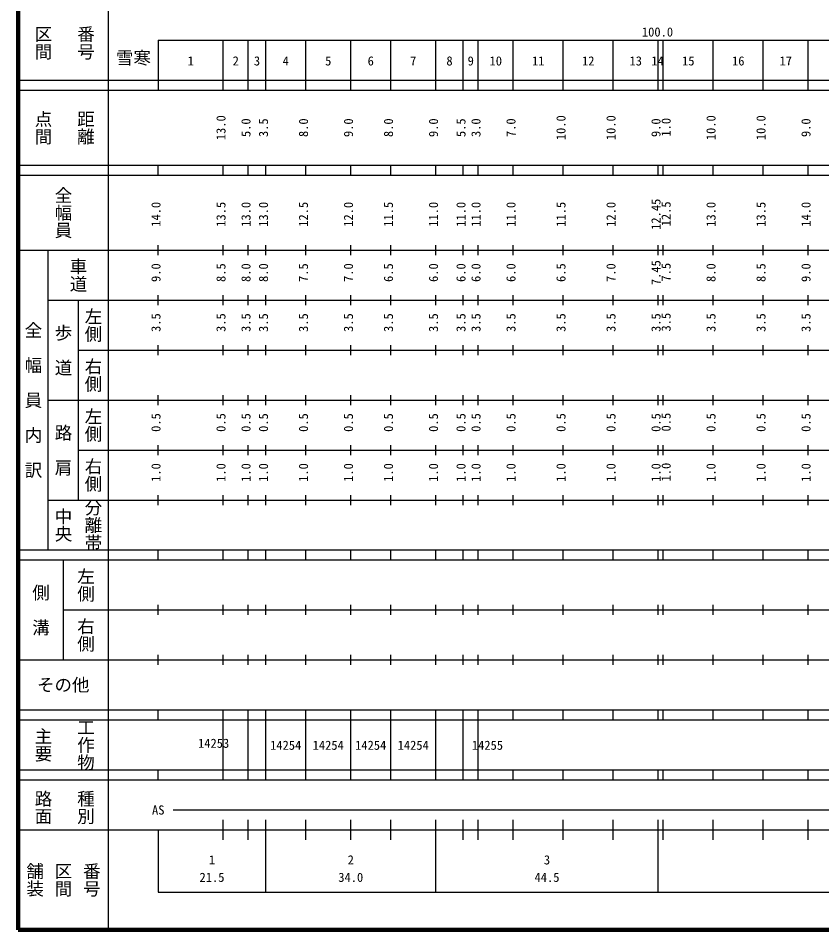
# Model space of a CAD drawing. Units: millimetres on the paper, enlarged 1000 times. Extents: x 40000 to 680000, y 20000 to 380000.
# Drawn here: x 40000 to 200698, y 20000 to 202409 of the extents above; entities that cross this region are included whole.
import ezdxf
from ezdxf.enums import TextEntityAlignment as Align

# ---------------------------------------------------------------- set-up
doc = ezdxf.new("R2010")
doc.units = ezdxf.units.MM
doc.header["$LTSCALE"] = 1000
for name, color, linetype, lineweight in [('M-BGD', 7, 'Continuous', 25), ('M-TTL', 2, 'Continuous', 140), ('M-TTL-BAND', 7, 'Continuous', 25)]:
    doc.layers.add(name, color=color, linetype=linetype, lineweight=lineweight)
doc.styles.add('@ＭＳ ゴシック', font='')
doc.styles.add('ＭＳ ゴシック', font='')
doc.styles.get('@ＭＳ ゴシック').set_extended_font_data('@MS Gothic')
doc.styles.get('ＭＳ ゴシック').set_extended_font_data('MS Gothic')

msp = doc.modelspace()

# ---------------------------------------------------------------- linework, layer by layer
at = {"layer": 'M-TTL'}
for p, q in [((40000, 380000), (40000, 20000)), ((40000, 20000), (680000, 20000))]:
    msp.add_line(p, q, dxfattribs=at)
at = {"layer": 'M-TTL-BAND'}
for p, q in [((58000, 370000), (58000, 20000)), ((68000, 198000), (579000, 198000)), ((68000, 198000), (68000, 188000)), ((81000, 188000), (81000, 198000)), ((86000, 188000), (86000, 198000)), ((89500, 188000), (89500, 198000)), ((97500, 188000), (97500, 198000)), ((106500, 188000), (106500, 198000)), ((114500, 188000), (114500, 198000)), ((123500, 188000), (123500, 198000)), ((129000, 188000), (129000, 198000)), ((132000, 188000), (132000, 198000)), ((139000, 188000), (139000, 198000)), ((149000, 188000), (149000, 198000)), ((159000, 188000), (159000, 198000)), ((168000, 188000), (168000, 198000)), ((169000, 188000), (169000, 198000)), ((179000, 188000), (179000, 198000)), ((189000, 188000), (189000, 198000)), ((198000, 188000), (198000, 198000)), ((40000, 190000), (579000, 190000)), ((40000, 188000), (579000, 188000)), ((40000, 173000), (579000, 173000)), ((68000, 171000), (68000, 173000)), ((81000, 171000), (81000, 173000)), ((86000, 171000), (86000, 173000)), ((89500, 171000), (89500, 173000)), ((97500, 171000), (97500, 173000)), ((106500, 171000), (106500, 173000)), ((114500, 171000), (114500, 173000)), ((123500, 171000), (123500, 173000)), ((129000, 171000), (129000, 173000)), ((132000, 171000), (132000, 173000)), ((139000, 171000), (139000, 173000)), ((149000, 171000), (149000, 173000)), ((159000, 171000), (159000, 173000)), ((168000, 171000), (168000, 173000)), ((169000, 171000), (169000, 173000)), ((179000, 171000), (179000, 173000)), ((189000, 171000), (189000, 173000)), ((198000, 171000), (198000, 173000)), ((40000, 171000), (579000, 171000)), ((68000, 155000), (68000, 157000)), ((81000, 155000), (81000, 157000)), ((86000, 155000), (86000, 157000)), ((89500, 155000), (89500, 157000)), ((97500, 155000), (97500, 157000)), ((106500, 155000), (106500, 157000)), ((114500, 155000), (114500, 157000)), ((123500, 155000), (123500, 157000)), ((129000, 155000), (129000, 157000)), ((132000, 155000), (132000, 157000)), ((139000, 155000), (139000, 157000)), ((149000, 155000), (149000, 157000)), ((159000, 155000), (159000, 157000)), ((168000, 155000), (168000, 157000)), ((169000, 155000), (169000, 157000)), ((179000, 155000), (179000, 157000)), ((189000, 155000), (189000, 157000)), ((198000, 155000), (198000, 157000)), ((40000, 156000), (579000, 156000)), ((46000, 96000), (46000, 156000)), ((46000, 146000), (579000, 146000)), ((52000, 146000), (52000, 106000)), ((68000, 145000), (68000, 147000)), ((81000, 145000), (81000, 147000)), ((86000, 145000), (86000, 147000)), ((89500, 145000), (89500, 147000)), ((97500, 145000), (97500, 147000)), ((106500, 145000), (106500, 147000)), ((114500, 145000), (114500, 147000)), ((123500, 145000), (123500, 147000)), ((129000, 145000), (129000, 147000)), ((132000, 145000), (132000, 147000)), ((139000, 145000), (139000, 147000)), ((149000, 145000), (149000, 147000)), ((159000, 145000), (159000, 147000)), ((168000, 145000), (168000, 147000)), ((169000, 145000), (169000, 147000)), ((179000, 145000), (179000, 147000)), ((189000, 145000), (189000, 147000)), ((198000, 145000), (198000, 147000)), ((68000, 135000), (68000, 137000)), ((81000, 135000), (81000, 137000)), ((86000, 135000), (86000, 137000)), ((89500, 135000), (89500, 137000)), ((97500, 135000), (97500, 137000)), ((106500, 135000), (106500, 137000)), ((114500, 135000), (114500, 137000)), ((123500, 135000), (123500, 137000)), ((129000, 135000), (129000, 137000)), ((132000, 135000), (132000, 137000)), ((139000, 135000), (139000, 137000)), ((149000, 135000), (149000, 137000)), ((159000, 135000), (159000, 137000)), ((168000, 135000), (168000, 137000)), ((169000, 135000), (169000, 137000)), ((179000, 135000), (179000, 137000)), ((189000, 135000), (189000, 137000)), ((198000, 135000), (198000, 137000)), ((52000, 136000), (579000, 136000)), ((46000, 126000), (579000, 126000)), ((68000, 125000), (68000, 127000)), ((81000, 125000), (81000, 127000)), ((86000, 125000), (86000, 127000)), ((89500, 125000), (89500, 127000)), ((97500, 125000), (97500, 127000)), ((106500, 125000), (106500, 127000)), ((114500, 125000), (114500, 127000)), ((123500, 125000), (123500, 127000)), ((129000, 125000), (129000, 127000)), ((132000, 125000), (132000, 127000)), ((139000, 125000), (139000, 127000)), ((149000, 125000), (149000, 127000)), ((159000, 125000), (159000, 127000)), ((168000, 125000), (168000, 127000)), ((169000, 125000), (169000, 127000)), ((179000, 125000), (179000, 127000)), ((189000, 125000), (189000, 127000)), ((198000, 125000), (198000, 127000)), ((68000, 115000), (68000, 117000)), ((81000, 115000), (81000, 117000)), ((86000, 115000), (86000, 117000)), ((89500, 115000), (89500, 117000)), ((97500, 115000), (97500, 117000)), ((106500, 115000), (106500, 117000)), ((114500, 115000), (114500, 117000)), ((123500, 115000), (123500, 117000)), ((129000, 115000), (129000, 117000)), ((132000, 115000), (132000, 117000)), ((139000, 115000), (139000, 117000)), ((149000, 115000), (149000, 117000)), ((159000, 115000), (159000, 117000)), ((168000, 115000), (168000, 117000)), ((169000, 115000), (169000, 117000)), ((179000, 115000), (179000, 117000)), ((189000, 115000), (189000, 117000)), ((198000, 115000), (198000, 117000)), ((52000, 116000), (579000, 116000)), ((46000, 106000), (579000, 106000)), ((68000, 105000), (68000, 107000)), ((81000, 105000), (81000, 107000)), ((86000, 105000), (86000, 107000)), ((89500, 105000), (89500, 107000)), ((97500, 105000), (97500, 107000)), ((106500, 105000), (106500, 107000)), ((114500, 105000), (114500, 107000)), ((123500, 105000), (123500, 107000)), ((129000, 105000), (129000, 107000)), ((132000, 105000), (132000, 107000)), ((139000, 105000), (139000, 107000)), ((149000, 105000), (149000, 107000)), ((159000, 105000), (159000, 107000)), ((168000, 105000), (168000, 107000)), ((169000, 105000), (169000, 107000)), ((179000, 105000), (179000, 107000)), ((189000, 105000), (189000, 107000)), ((198000, 105000), (198000, 107000)), ((40000, 96000), (579000, 96000)), ((68000, 94000), (68000, 96000)), ((81000, 94000), (81000, 96000)), ((86000, 94000), (86000, 96000)), ((89500, 94000), (89500, 96000)), ((97500, 94000), (97500, 96000)), ((106500, 94000), (106500, 96000)), ((114500, 94000), (114500, 96000)), ((123500, 94000), (123500, 96000)), ((129000, 94000), (129000, 96000)), ((132000, 94000), (132000, 96000)), ((139000, 94000), (139000, 96000)), ((149000, 94000), (149000, 96000)), ((159000, 94000), (159000, 96000)), ((168000, 94000), (168000, 96000)), ((169000, 94000), (169000, 96000)), ((179000, 94000), (179000, 96000)), ((189000, 94000), (189000, 96000)), ((198000, 94000), (198000, 96000)), ((40000, 94000), (579000, 94000)), ((49000, 94000), (49000, 74000)), ((49000, 84000), (579000, 84000)), ((68000, 83000), (68000, 85000)), ((81000, 83000), (81000, 85000)), ((86000, 83000), (86000, 85000)), ((89500, 83000), (89500, 85000)), ((97500, 83000), (97500, 85000)), ((106500, 83000), (106500, 85000)), ((114500, 83000), (114500, 85000)), ((123500, 83000), (123500, 85000)), ((129000, 83000), (129000, 85000)), ((132000, 83000), (132000, 85000)), ((139000, 83000), (139000, 85000)), ((149000, 83000), (149000, 85000)), ((159000, 83000), (159000, 85000)), ((168000, 83000), (168000, 85000)), ((169000, 83000), (169000, 85000)), ((179000, 83000), (179000, 85000)), ((189000, 83000), (189000, 85000)), ((198000, 83000), (198000, 85000)), ((68000, 73000), (68000, 75000)), ((81000, 73000), (81000, 75000)), ((86000, 73000), (86000, 75000)), ((89500, 73000), (89500, 75000)), ((97500, 73000), (97500, 75000)), ((106500, 73000), (106500, 75000)), ((114500, 73000), (114500, 75000)), ((123500, 73000), (123500, 75000)), ((129000, 73000), (129000, 75000)), ((132000, 73000), (132000, 75000)), ((139000, 73000), (139000, 75000)), ((149000, 73000), (149000, 75000)), ((159000, 73000), (159000, 75000)), ((168000, 73000), (168000, 75000)), ((169000, 73000), (169000, 75000)), ((179000, 73000), (179000, 75000)), ((189000, 73000), (189000, 75000)), ((198000, 73000), (198000, 75000)), ((40000, 74000), (579000, 74000)), ((40000, 64000), (579000, 64000)), ((68000, 62000), (68000, 64000)), ((81000, 62000), (81000, 64000)), ((86000, 62000), (86000, 64000)), ((89500, 62000), (89500, 64000)), ((97500, 62000), (97500, 64000)), ((106500, 62000), (106500, 64000)), ((114500, 62000), (114500, 64000)), ((123500, 62000), (123500, 64000)), ((129000, 62000), (129000, 64000)), ((132000, 62000), (132000, 64000)), ((139000, 62000), (139000, 64000)), ((149000, 62000), (149000, 64000)), ((159000, 62000), (159000, 64000)), ((168000, 62000), (168000, 64000)), ((169000, 62000), (169000, 64000)), ((179000, 62000), (179000, 64000)), ((189000, 62000), (189000, 64000)), ((198000, 62000), (198000, 64000)), ((40000, 62000), (579000, 62000)), ((81000, 52000), (81000, 62000)), ((86000, 52000), (86000, 62000)), ((89500, 52000), (89500, 62000)), ((97500, 52000), (97500, 62000)), ((97500, 52000), (97500, 62000)), ((106500, 52000), (106500, 62000)), ((106500, 52000), (106500, 62000)), ((114500, 52000), (114500, 62000)), ((114500, 52000), (114500, 62000)), ((123500, 52000), (123500, 62000)), ((129000, 52000), (129000, 62000)), ((132000, 52000), (132000, 62000)), ((40000, 52000), (579000, 52000)), ((68000, 50000), (68000, 52000)), ((81000, 50000), (81000, 52000)), ((86000, 50000), (86000, 52000)), ((89500, 50000), (89500, 52000)), ((97500, 50000), (97500, 52000)), ((106500, 50000), (106500, 52000)), ((114500, 50000), (114500, 52000)), ((123500, 50000), (123500, 52000)), ((129000, 50000), (129000, 52000)), ((132000, 50000), (132000, 52000)), ((139000, 50000), (139000, 52000)), ((149000, 50000), (149000, 52000)), ((159000, 50000), (159000, 52000)), ((168000, 50000), (168000, 52000)), ((169000, 50000), (169000, 52000)), ((179000, 50000), (179000, 52000)), ((189000, 50000), (189000, 52000)), ((198000, 50000), (198000, 52000)), ((40000, 50000), (579000, 50000)), ((71000, 44000), (328000, 44000)), ((81000, 38000), (81000, 42000)), ((86000, 38000), (86000, 42000)), ((89500, 27500), (89500, 42000)), ((97500, 38000), (97500, 42000)), ((106500, 38000), (106500, 42000)), ((114500, 38000), (114500, 42000)), ((123500, 27500), (123500, 42000)), ((129000, 38000), (129000, 42000)), ((132000, 38000), (132000, 42000)), ((139000, 38000), (139000, 42000)), ((149000, 38000), (149000, 42000)), ((159000, 38000), (159000, 42000)), ((168000, 27500), (168000, 42000)), ((169000, 38000), (169000, 42000)), ((179000, 38000), (179000, 42000)), ((189000, 38000), (189000, 42000)), ((198000, 38000), (198000, 42000)), ((40000, 40000), (579000, 40000)), ((68000, 40000), (68000, 27500)), ((68000, 27500), (579000, 27500))]:
    msp.add_line(p, q, dxfattribs=at)

# ---------------------------------------------------------------- texts
at = {"layer": 'M-BGD', "style": 'ＭＳ ゴシック'}
msp.add_text('雪寒', height=2566, dxfattribs=at).set_placement((66539, 192427), align=Align.BOTTOM_RIGHT)
at = {"layer": 'M-TTL-BAND', "style": '@ＭＳ ゴシック'}
for s, p in [('番号', (53500, 197500)), ('区間', (45000, 197500)), ('点間', (45000, 180500)), ('距離', (53500, 180500)), ('全幅員', (49000, 163500)), ('車道', (52000, 151000)), ('左側', (55000, 141000)), ('全\u3000幅\u3000員\u3000内\u3000訳', (43000, 126000)), ('歩\u3000道', (49000, 136000)), ('右側', (55000, 131000)), ('左側', (55000, 121000)), ('路\u3000肩', (49000, 116000)), ('右側', (55000, 111000)), ('分離帯', (55000, 101000)), ('中央', (49000, 101000)), ('左側', (53500, 89000)), ('側\u3000溝', (44500, 84000)), ('右側', (53500, 79000)), ('主要', (45000, 57000)), ('工作物', (53500, 57000)), ('路面', (45000, 44500)), ('種別', (53500, 44500)), ('舗装', (43333, 30000)), ('区間', (49000, 30000)), ('番号', (54667, 30000))]:
    msp.add_text(s, height=2566, rotation=270, dxfattribs=at).set_placement(p, align=Align.MIDDLE_CENTER)
at = {"layer": 'M-TTL-BAND', "style": 'ＭＳ ゴシック'}
for s, p in [('100.0', (167844, 198195)), ('1', (74500, 192405)), ('2', (83500, 192405)), ('3', (87750, 192405)), ('4', (93500, 192405)), ('5', (102000, 192405)), ('6', (110500, 192405)), ('7', (119000, 192405)), ('8', (126250, 192405)), ('9', (130500, 192405)), ('10', (135500, 192405)), ('11', (144000, 192405)), ('12', (154000, 192405)), ('13', (163500, 192405)), ('14', (167857, 192405)), ('15', (174000, 192405)), ('16', (184000, 192405)), ('17', (193500, 192405)), ('AS', (68000, 42500)), ('1', (78750, 32523)), ('2', (106500, 32523)), ('3', (145750, 32523)), ('21.5', (78750, 29033)), ('34.0', (106500, 29033)), ('44.5', (145750, 29033))]:
    msp.add_text(s, height=1833, dxfattribs=at).set_placement(p, align=Align.BOTTOM_CENTER)
for s, p in [('13.0', (82000, 180500)), ('10.0', (150000, 180500)), ('10.0', (160000, 180500)), ('10.0', (180000, 180500)), ('10.0', (190000, 180500)), ('5.0', (87000, 180500)), ('3.5', (90500, 180500)), ('8.0', (98500, 180500)), ('9.0', (107500, 180500)), ('8.0', (115500, 180500)), ('9.0', (124500, 180500)), ('5.5', (130000, 180500)), ('3.0', (133000, 180500)), ('7.0', (140000, 180500)), ('9.0', (169000, 180500)), ('1.0', (171028, 180586)), ('9.0', (199000, 180500)), ('12.45', (169000, 163174)), ('14.0', (69000, 163174)), ('13.5', (82000, 163174)), ('13.0', (87000, 163174)), ('13.0', (90500, 163174)), ('12.5', (98500, 163174)), ('12.0', (107500, 163174)), ('11.5', (115500, 163174)), ('11.0', (124500, 163174)), ('11.0', (130000, 163174)), ('11.0', (133000, 163174)), ('11.0', (140000, 163174)), ('11.5', (150000, 163174)), ('12.0', (160000, 163174)), ('12.5', (171028, 163260)), ('13.0', (180000, 163174)), ('13.5', (190000, 163174)), ('14.0', (199000, 163174)), ('9.0', (69000, 151500)), ('8.0', (87000, 151500)), ('8.0', (90500, 151500)), ('7.0', (107500, 151500)), ('6.0', (124500, 151500)), ('6.0', (130000, 151500)), ('6.0', (133000, 151500)), ('6.0', (140000, 151500)), ('7.0', (160000, 151500)), ('7.45', (169000, 151500)), ('7.5', (171028, 151586)), ('8.0', (180000, 151500)), ('9.0', (199000, 151500)), ('8.5', (82000, 151500)), ('7.5', (98500, 151500)), ('6.5', (115500, 151500)), ('6.5', (150000, 151500)), ('8.5', (190000, 151500)), ('3.5', (69000, 141500)), ('3.5', (82000, 141500)), ('3.5', (87000, 141500)), ('3.5', (90500, 141500)), ('3.5', (98500, 141500)), ('3.5', (107500, 141500)), ('3.5', (115500, 141500)), ('3.5', (124500, 141500)), ('3.5', (130000, 141500)), ('3.5', (133000, 141500)), ('3.5', (140000, 141500)), ('3.5', (150000, 141500)), ('3.5', (160000, 141500)), ('3.5', (169000, 141500)), ('3.5', (171028, 141586)), ('3.5', (180000, 141500)), ('3.5', (190000, 141500)), ('3.5', (199000, 141500)), ('0.5', (69000, 121500)), ('0.5', (82000, 121500)), ('0.5', (87000, 121500)), ('0.5', (90500, 121500)), ('0.5', (98500, 121500)), ('0.5', (107500, 121500)), ('0.5', (115500, 121500)), ('0.5', (124500, 121500)), ('0.5', (130000, 121500)), ('0.5', (133000, 121500)), ('0.5', (140000, 121500)), ('0.5', (150000, 121500)), ('0.5', (160000, 121500)), ('0.5', (169000, 121500)), ('0.5', (171028, 121586)), ('0.5', (180000, 121500)), ('0.5', (190000, 121500)), ('0.5', (199000, 121500)), ('1.0', (69000, 111500)), ('1.0', (82000, 111500)), ('1.0', (87000, 111500)), ('1.0', (90500, 111500)), ('1.0', (98500, 111500)), ('1.0', (107500, 111500)), ('1.0', (115500, 111500)), ('1.0', (124500, 111500)), ('1.0', (130000, 111500)), ('1.0', (133000, 111500)), ('1.0', (140000, 111500)), ('1.0', (150000, 111500)), ('1.0', (160000, 111500)), ('1.0', (169000, 111500)), ('1.0', (171028, 111586)), ('1.0', (180000, 111500)), ('1.0', (190000, 111500)), ('1.0', (199000, 111500))]:
    msp.add_text(s, height=1833, rotation=90, dxfattribs=at).set_placement(p, align=Align.BOTTOM_CENTER)
msp.add_text('その他', height=2566, dxfattribs=at).set_placement((49000, 69000), align=Align.MIDDLE_CENTER)
for s, p in [('14253', (75957, 55861)), ('14254', (90375, 55460)), ('14254', (98875, 55460)), ('14254', (107375, 55460)), ('14254', (115875, 55460)), ('14255', (130722, 55460))]:
    msp.add_text(s, height=1833, dxfattribs=at).set_placement(p, align=Align.BOTTOM_LEFT)

doc.saveas('drawing.dxf')
